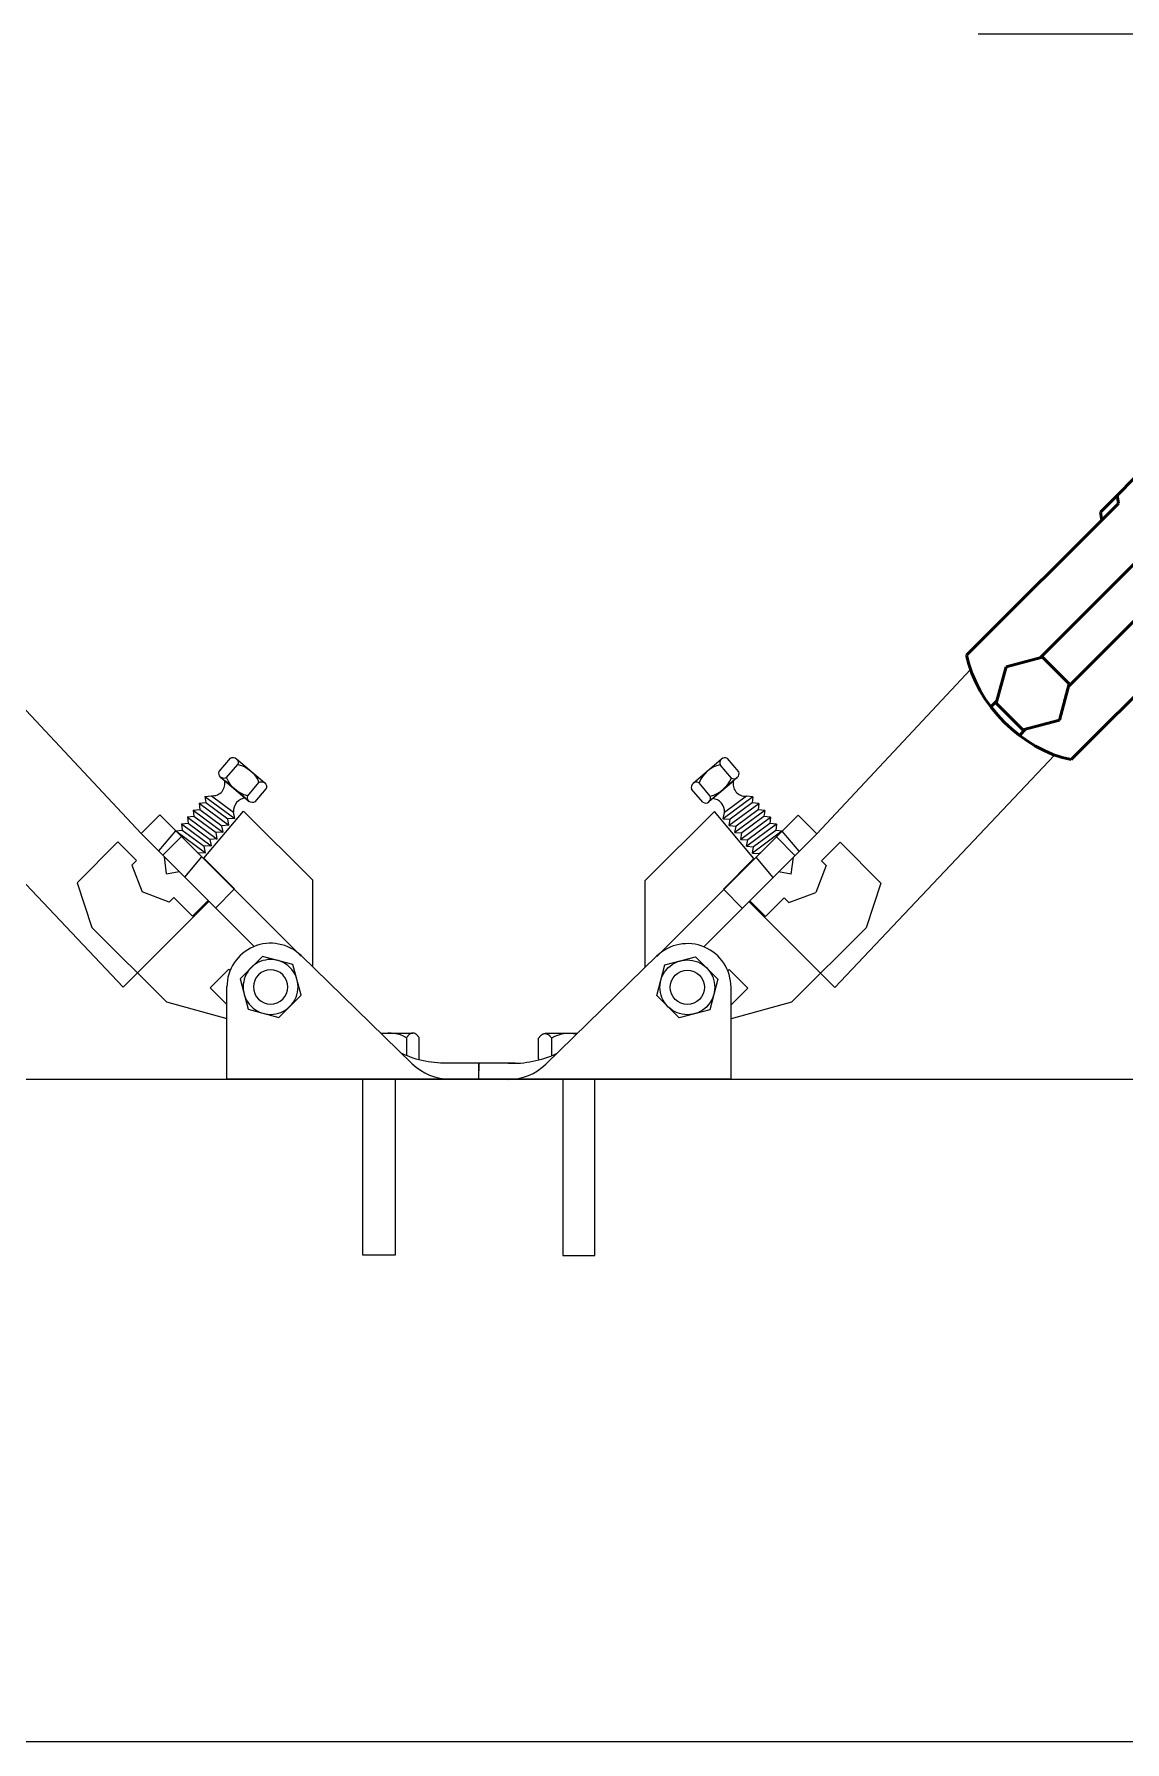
# Model space of a CAD drawing. Header units: millimetres. Extents: x 0 to 1390178, y 0 to 110113.
# Drawn here: x 385055.3 to 385219.9, y 35437.2 to 35695 of the extents above; entities that cross this region are included whole.
import ezdxf
from ezdxf.xclip import XClip

# ---------------------------------------------------------------- set-up
doc = ezdxf.new("R2010")
doc.units = ezdxf.units.MM
doc.header["$LTSCALE"] = 100
doc.header["$XCLIPFRAME"] = 0
doc.linetypes.add('X - 평면도$0$CEN', pattern=[62, 60, -1, 0, -1])
doc.linetypes.add('X - 평면도$0$CENTER', pattern=[65, 60, -2, 1, -2])
for name, color, linetype in [('X - 평면도$0$AA-WAXM-CONC', 2, 'Continuous'), ('X - 평면도$0$AA-XXXX-CNTL', 1, 'X - 평면도$0$CEN'), ('X - 평면도$0$LINE', 7, 'Continuous')]:
    doc.layers.add(name, color=color, linetype=linetype)
doc.layers.add('X - 평면도$0$DEFPOINT', color=163, linetype='Continuous', plot=False)
doc.layers.add('X - 평면도$0$vis', color=7, linetype='Continuous', lineweight=30)

# ---------------------------------------------------------------- blocks, each defined once
blk = doc.blocks.new('X - 평면도$0$소방 100Ø')
at = {"layer": 'X - 평면도$0$LINE', "color": 1, "linetype": 'X - 평면도$0$CENTER', "ltscale": 1000}
blk.add_line((8835397.167932557, -5046975.223888559), (8835183.329525411, -5046975.223888559), dxfattribs=at)
at = {"layer": 'X - 평면도$0$LINE'}
for p, q in [((8835182.162953582, -5047071.148767065), (8835158.935861325, -5047095.923872288)), ((8835398.334504332, -5047071.148767065), (8835421.56159659, -5047095.923872288)), ((8835194.855254471, -5047084.038398331), (8835161.67740365, -5047119.135798087)), ((8835385.64220344, -5047084.038398331), (8835418.820054263, -5047119.135798087)), ((8835143.211960657, -5047090.624945341), (8835146.380833296, -5047087.918472422)), ((8835437.285497257, -5047090.624945341), (8835434.116624618, -5047087.918472422)), ((8835149.307481017, -5047090.351118675), (8835144.82468689, -5047093.668211835)), ((8835148.317505809, -5047090.238623852), (8835144.99054747, -5047092.700443519)), ((8835148.317505809, -5047090.238623852), (8835144.99054747, -5047092.700443519)), ((8835148.317505809, -5047090.238623852), (8835144.99054747, -5047092.700443519)), ((8835149.308850916, -5047090.339131722), (8835148.317505809, -5047090.238623852)), ((8835149.308850916, -5047090.339131722), (8835149.201986901, -5047091.274218155)), ((8835431.188606996, -5047090.339131722), (8835432.179952106, -5047090.238623852)), ((8835431.188606996, -5047090.339131722), (8835431.295471013, -5047091.274218155)), ((8835431.189976895, -5047090.351118675), (8835435.672771024, -5047093.668211835)), ((8835432.179952106, -5047090.238623852), (8835435.506910441, -5047092.700443519)), ((8835432.179952106, -5047090.238623852), (8835435.506910441, -5047092.700443519)), ((8835432.179952106, -5047090.238623852), (8835435.506910441, -5047092.700443519)), ((8835133.046368534, -5047102.982888883), (8835143.476743907, -5047092.55251351)), ((8835156.130174328, -5047093.118185291), (8835134.772781314, -5047114.475578303)), ((8835149.458799193, -5047099.681649387), (8835143.476743907, -5047092.55251351)), ((8835144.811047632, -5047093.667331079), (8835144.99054747, -5047092.700443519)), ((8835150.19196211, -5047091.386712978), (8835145.709167982, -5047094.703806138)), ((8835149.201986901, -5047091.274218155), (8835145.875028562, -5047093.736037822)), ((8835151.076443203, -5047092.422307281), (8835146.593649074, -5047095.739400441)), ((8835150.086467993, -5047092.309812458), (8835146.759509655, -5047094.771632127)), ((8835150.193332009, -5047091.374726029), (8835149.201986901, -5047091.274218155)), ((8835150.193332009, -5047091.374726029), (8835150.086467993, -5047092.309812458)), ((8835151.077813102, -5047092.410320332), (8835150.086467993, -5047092.309812458)), ((8835151.077813102, -5047092.410320332), (8835150.970949085, -5047093.345406761)), ((8835156.130174328, -5047093.118185291), (8835158.935861325, -5047095.923872288)), ((8835424.367283586, -5047093.118185291), (8835421.56159659, -5047095.923872288)), ((8835424.367283586, -5047093.118185291), (8835445.724676598, -5047114.475578303)), ((8835429.41964481, -5047092.410320332), (8835430.410989922, -5047092.309812458)), ((8835429.41964481, -5047092.410320332), (8835429.526508829, -5047093.345406761)), ((8835429.42101471, -5047092.422307281), (8835433.903808838, -5047095.739400441)), ((8835430.304125903, -5047091.374726029), (8835431.295471013, -5047091.274218155)), ((8835430.304125903, -5047091.374726029), (8835430.410989922, -5047092.309812458)), ((8835430.305495802, -5047091.386712978), (8835434.788289933, -5047094.703806138)), ((8835430.410989922, -5047092.309812458), (8835433.737948257, -5047094.771632127)), ((8835431.03865872, -5047099.681649387), (8835437.020714005, -5047092.55251351)), ((8835431.295471013, -5047091.274218155), (8835434.62242935, -5047093.736037822)), ((8835435.68641028, -5047093.667331079), (8835435.506910441, -5047092.700443519)), ((8835447.451089378, -5047102.982888883), (8835437.020714005, -5047092.55251351)), ((8835144.811047632, -5047093.667331079), (8835145.875028562, -5047093.736037822)), ((8835145.695528725, -5047094.702925382), (8835145.875028562, -5047093.736037822)), ((8835145.695528725, -5047094.702925382), (8835146.759509655, -5047094.771632127)), ((8835146.580009816, -5047095.738519685), (8835146.759509655, -5047094.771632127)), ((8835151.960924296, -5047093.457901584), (8835147.478130167, -5047096.774994744)), ((8835150.970949085, -5047093.345406761), (8835147.643990748, -5047095.807226431)), ((8835152.845405387, -5047094.493495885), (8835148.36261126, -5047097.810589047)), ((8835151.855430178, -5047094.381001065), (8835148.52847184, -5047096.842820734)), ((8835153.689057782, -5047095.559301833), (8835149.247092353, -5047098.84618335)), ((8835152.739911271, -5047095.416595368), (8835149.412952932, -5047097.878415037)), ((8835151.962294193, -5047093.445914634), (8835150.970949085, -5047093.345406761)), ((8835151.962294193, -5047093.445914634), (8835151.855430178, -5047094.381001065)), ((8835152.846775286, -5047094.481508937), (8835151.855430178, -5047094.381001065)), ((8835152.846775286, -5047094.481508937), (8835152.739911271, -5047095.416595368)), ((8835153.731256377, -5047095.51710324), (8835152.739911271, -5047095.416595368)), ((8835156.29147757, -5047098.568256045), (8835153.731256377, -5047095.51710324)), ((8835424.205980344, -5047098.568256045), (8835426.766201535, -5047095.51710324)), ((8835426.766201535, -5047095.51710324), (8835427.757546643, -5047095.416595368)), ((8835426.80840013, -5047095.559301833), (8835431.25036556, -5047098.84618335)), ((8835427.650682626, -5047094.481508937), (8835428.642027736, -5047094.381001065)), ((8835427.650682626, -5047094.481508937), (8835427.757546643, -5047095.416595368)), ((8835427.652052525, -5047094.493495885), (8835432.134846652, -5047097.810589047)), ((8835427.757546643, -5047095.416595368), (8835431.08450498, -5047097.878415037)), ((8835428.53516372, -5047093.445914634), (8835429.526508829, -5047093.345406761)), ((8835428.53516372, -5047093.445914634), (8835428.642027736, -5047094.381001065)), ((8835428.536533616, -5047093.457901584), (8835433.019327747, -5047096.774994744)), ((8835428.642027736, -5047094.381001065), (8835431.968986072, -5047096.842820734)), ((8835429.526508829, -5047093.345406761), (8835432.853467165, -5047095.807226431)), ((8835434.801929189, -5047094.702925382), (8835433.737948257, -5047094.771632127)), ((8835433.917448096, -5047095.738519685), (8835433.737948257, -5047094.771632127)), ((8835435.68641028, -5047093.667331079), (8835434.62242935, -5047093.736037822)), ((8835434.801929189, -5047094.702925382), (8835434.62242935, -5047093.736037822)), ((8835141.869970078, -5047112.989763536), (8835158.935861325, -5047095.923872288)), ((8835146.580009816, -5047095.738519685), (8835147.643990748, -5047095.807226431)), ((8835147.464490911, -5047096.774113989), (8835147.643990748, -5047095.807226431)), ((8835147.464490911, -5047096.774113989), (8835148.52847184, -5047096.842820734)), ((8835148.348972002, -5047097.809708288), (8835148.52847184, -5047096.842820734)), ((8835148.348972002, -5047097.809708288), (8835149.412952932, -5047097.878415037)), ((8835149.233453095, -5047098.845302591), (8835149.412952932, -5047097.878415037)), ((8835152.84474924, -5047096.403610377), (8835155.65043624, -5047099.209297374)), ((8835159.64290344, -5047100.000886209), (8835162.45308673, -5047097.190702917)), ((8835162.45308673, -5047097.190702917), (8835168.63099368, -5047103.368609866)), ((8835418.044371182, -5047097.190702917), (8835411.866464233, -5047103.368609866)), ((8835420.854554472, -5047100.000886209), (8835418.044371182, -5047097.190702917)), ((8835438.627487836, -5047112.989763536), (8835421.56159659, -5047095.923872288)), ((8835427.652708672, -5047096.403610377), (8835424.847021675, -5047099.209297374)), ((8835432.14848591, -5047097.809708288), (8835431.08450498, -5047097.878415037)), ((8835431.26400482, -5047098.845302591), (8835431.08450498, -5047097.878415037)), ((8835433.032967003, -5047096.774113989), (8835431.968986072, -5047096.842820734)), ((8835432.14848591, -5047097.809708288), (8835431.968986072, -5047096.842820734)), ((8835433.917448096, -5047095.738519685), (8835432.853467165, -5047095.807226431)), ((8835433.032967003, -5047096.774113989), (8835432.853467165, -5047095.807226431)), ((8835144.836609716, -5047104.303838862), (8835149.458799193, -5047099.681649387)), ((8835149.233453095, -5047098.845302591), (8835150.297434025, -5047098.91400934)), ((8835152.342192743, -5047102.517540872), (8835149.78197155, -5047099.466388071)), ((8835150.289018271, -5047098.959341349), (8835150.297434025, -5047098.91400934)), ((8835150.439398365, -5047098.808961254), (8835150.297434025, -5047098.91400934)), ((8835155.095086727, -5047102.015825622), (8835155.403122008, -5047099.456611607)), ((8835160.34432519, -5047100.70230796), (8835158.793104012, -5047104.771453362)), ((8835160.34432519, -5047100.70230796), (8835159.64290344, -5047100.000886209)), ((8835420.153132724, -5047100.70230796), (8835420.854554472, -5047100.000886209)), ((8835420.153132724, -5047100.70230796), (8835421.7043539, -5047104.771453362)), ((8835425.402371187, -5047102.015825622), (8835425.094335906, -5047099.456611607)), ((8835428.155265171, -5047102.517540872), (8835430.715486364, -5047099.466388071)), ((8835430.058059547, -5047098.808961254), (8835430.200023888, -5047098.91400934)), ((8835431.26400482, -5047098.845302591), (8835430.200023888, -5047098.91400934)), ((8835430.208439643, -5047098.959341349), (8835430.200023888, -5047098.91400934)), ((8835435.660848197, -5047104.303838862), (8835431.03865872, -5047099.681649387)), ((8835133.046368534, -5047116.091151364), (8835133.046368534, -5047102.982888883)), ((8835155.095086727, -5047102.015825622), (8835153.185347037, -5047101.674386576)), ((8835168.63099368, -5047103.368609866), (8835166.382847046, -5047110.113049762)), ((8835411.866464233, -5047103.368609866), (8835414.114610866, -5047110.113049762)), ((8835425.402371187, -5047102.015825622), (8835427.312110877, -5047101.674386576)), ((8835447.451089378, -5047116.091151364), (8835447.451089378, -5047102.982888883)), ((8835144.836609716, -5047104.303838862), (8835144.890565235, -5047104.357794382)), ((8835147.695128161, -5047107.164605454), (8835144.889441162, -5047104.358918456)), ((8835154.022536859, -5047105.621252792), (8835151.212353567, -5047108.431436082)), ((8835154.723958608, -5047106.322674537), (8835154.022536859, -5047105.621252792)), ((8835154.723958608, -5047106.322674537), (8835158.793104012, -5047104.771453362)), ((8835425.773499306, -5047106.322674537), (8835421.7043539, -5047104.771453362)), ((8835425.773499306, -5047106.322674537), (8835426.474921053, -5047105.621252792)), ((8835426.474921053, -5047105.621252792), (8835429.285104346, -5047108.431436082)), ((8835432.802329753, -5047107.164605454), (8835435.608016752, -5047104.358918456)), ((8835435.660848197, -5047104.303838862), (8835435.606892679, -5047104.357794382)), ((8835148.693922091, -5047106.152316531), (8835161.67740365, -5047119.135798087)), ((8835148.820325552, -5047106.039408064), (8835151.212353567, -5047108.431436082)), ((8835431.803535823, -5047106.152316531), (8835418.820054263, -5047119.135798087)), ((8835431.677132362, -5047106.039408064), (8835429.285104346, -5047108.431436082)), ((8835155.142113881, -5047121.353782928), (8835166.382847046, -5047110.113049762)), ((8835425.355344031, -5047121.353782928), (8835414.114610866, -5047110.113049762)), ((8835134.80860872, -5047114.377853597), (8835118.02549191, -5047130.694855547)), ((8835445.688849194, -5047114.377853597), (8835462.471966004, -5047130.694855547)), ((8835145.725751711, -5047116.435962168), (8835145.52096021, -5047116.640753668)), ((8835148.531438706, -5047119.241649164), (8835145.725751711, -5047116.435962168)), ((8835431.966019206, -5047119.241649164), (8835434.771706203, -5047116.435962168)), ((8835434.771706203, -5047116.435962168), (8835434.976497704, -5047116.640753668)), ((8835145.99898963, -5047132.994914906), (8835145.99898963, -5047119.105636297)), ((8835148.531438706, -5047119.241649164), (8835145.99898963, -5047121.774098242)), ((8835155.142113881, -5047121.353782928), (8835145.99898963, -5047123.880474785)), ((8835425.355344031, -5047121.353782928), (8835434.498468282, -5047123.880474785)), ((8835431.966019206, -5047119.241649164), (8835434.498468282, -5047121.774098242)), ((8835434.498468282, -5047132.994914906), (8835434.498468282, -5047119.105636297)), ((8835117.028522465, -5047126.664661873), (8835117.06794927, -5047126.614937531)), ((8835117.06794927, -5047126.614937531), (8835117.109213097, -5047126.565507079)), ((8835117.109213097, -5047126.565507079), (8835117.152205715, -5047126.516679255)), ((8835117.152205715, -5047126.516679255), (8835117.196819171, -5047126.468762936)), ((8835117.196819171, -5047126.468762936), (8835117.24294537, -5047126.422067134)), ((8835117.24294537, -5047126.422067134), (8835117.290476218, -5047126.376900727)), ((8835117.290476218, -5047126.376900727), (8835117.339303903, -5047126.333572451)), ((8835117.339303903, -5047126.333572451), (8835117.389320055, -5047126.292391324)), ((8835117.389320055, -5047126.292391324), (8835117.440416856, -5047126.25366622)), ((8835117.440416856, -5047126.25366622), (8835117.492486075, -5047126.217706015)), ((8835117.492486075, -5047126.217706015), (8835117.545419758, -5047126.184819587)), ((8835117.545419758, -5047126.184819587), (8835117.599109815, -5047126.155315809)), ((8835117.599109815, -5047126.155315809), (8835117.653448287, -5047126.129503699)), ((8835117.653448287, -5047126.129503699), (8835117.708326949, -5047126.107691992)), ((8835117.708326949, -5047126.107691992), (8835117.763637843, -5047126.090189565)), ((8835117.763637843, -5047126.090189565), (8835117.819272874, -5047126.077305434)), ((8835117.819272874, -5047126.077305434), (8835117.875124095, -5047126.069348475)), ((8835117.875124095, -5047126.069348475), (8835117.931083266, -5047126.06662756)), ((8835117.931083266, -5047126.06662756), (8835117.987042576, -5047126.069348475)), ((8835122.785930816, -5047126.06662756), (8835117.931083266, -5047126.06662756)), ((8835117.987042576, -5047126.069348475), (8835118.042893795, -5047126.077305434)), ((8835118.042893795, -5047126.077305434), (8835118.098528827, -5047126.090189565)), ((8835118.098528827, -5047126.090189565), (8835118.153839719, -5047126.107691992)), ((8835118.153839719, -5047126.107691992), (8835118.208718378, -5047126.129503699)), ((8835118.208718378, -5047126.129503699), (8835118.263056854, -5047126.155315809)), ((8835118.263056854, -5047126.155315809), (8835118.31674691, -5047126.184819587)), ((8835118.31674691, -5047126.184819587), (8835118.369680593, -5047126.217706015)), ((8835118.369680593, -5047126.217706015), (8835118.421749813, -5047126.25366622)), ((8835118.421749813, -5047126.25366622), (8835118.472846614, -5047126.292391324)), ((8835118.472846614, -5047126.292391324), (8835118.522862764, -5047126.333572451)), ((8835118.522862764, -5047126.333572451), (8835118.571690312, -5047126.376900727)), ((8835118.571690312, -5047126.376900727), (8835118.619221298, -5047126.422067134)), ((8835118.619221298, -5047126.422067134), (8835118.665347496, -5047126.468762936)), ((8835118.665347496, -5047126.468762936), (8835118.70996095, -5047126.516679255)), ((8835118.70996095, -5047126.516679255), (8835118.75295357, -5047126.565507079)), ((8835118.75295357, -5047126.565507079), (8835118.794217398, -5047126.614937531)), ((8835118.794217398, -5047126.614937531), (8835118.833644202, -5047126.664661873)), ((8835457.711527098, -5047126.06662756), (8835462.566374648, -5047126.06662756)), ((8835461.703240516, -5047126.614937531), (8835461.66381371, -5047126.664661873)), ((8835461.744504344, -5047126.565507079), (8835461.703240516, -5047126.614937531)), ((8835461.787496962, -5047126.516679255), (8835461.744504344, -5047126.565507079)), ((8835461.832110416, -5047126.468762936), (8835461.787496962, -5047126.516679255)), ((8835461.878236614, -5047126.422067134), (8835461.832110416, -5047126.468762936)), ((8835461.925767602, -5047126.376900727), (8835461.878236614, -5047126.422067134)), ((8835461.974595148, -5047126.333572451), (8835461.925767602, -5047126.376900727)), ((8835462.0246113, -5047126.292391324), (8835461.974595148, -5047126.333572451)), ((8835462.0757081, -5047126.25366622), (8835462.0246113, -5047126.292391324)), ((8835462.12777732, -5047126.217706015), (8835462.0757081, -5047126.25366622)), ((8835462.180711005, -5047126.184819587), (8835462.12777732, -5047126.217706015)), ((8835462.23440106, -5047126.155315809), (8835462.180711005, -5047126.184819587)), ((8835462.288739536, -5047126.129503699), (8835462.23440106, -5047126.155315809)), ((8835462.343618194, -5047126.107691992), (8835462.288739536, -5047126.129503699)), ((8835462.398929087, -5047126.090189565), (8835462.343618194, -5047126.107691992)), ((8835462.454564119, -5047126.077305434), (8835462.398929087, -5047126.090189565)), ((8835462.510415338, -5047126.069348475), (8835462.454564119, -5047126.077305434)), ((8835462.566374648, -5047126.06662756), (8835462.510415338, -5047126.069348475)), ((8835462.622333819, -5047126.069348475), (8835462.566374648, -5047126.06662756)), ((8835462.678185038, -5047126.077305434), (8835462.622333819, -5047126.069348475)), ((8835462.73382007, -5047126.090189565), (8835462.678185038, -5047126.077305434)), ((8835462.789130965, -5047126.107691992), (8835462.73382007, -5047126.090189565)), ((8835462.844009625, -5047126.129503699), (8835462.789130965, -5047126.107691992)), ((8835462.898348097, -5047126.155315809), (8835462.844009625, -5047126.129503699)), ((8835462.952038154, -5047126.184819587), (8835462.898348097, -5047126.155315809)), ((8835463.00497184, -5047126.217706015), (8835462.952038154, -5047126.184819587)), ((8835463.057041058, -5047126.25366622), (8835463.00497184, -5047126.217706015)), ((8835463.108137857, -5047126.292391324), (8835463.057041058, -5047126.25366622)), ((8835463.158154009, -5047126.333572451), (8835463.108137857, -5047126.292391324)), ((8835463.206981694, -5047126.376900727), (8835463.158154009, -5047126.333572451)), ((8835463.254512543, -5047126.422067134), (8835463.206981694, -5047126.376900727)), ((8835463.300638743, -5047126.468762936), (8835463.254512543, -5047126.422067134)), ((8835463.345252197, -5047126.516679255), (8835463.300638743, -5047126.468762936)), ((8835463.388244815, -5047126.565507079), (8835463.345252197, -5047126.516679255)), ((8835463.429508643, -5047126.614937531), (8835463.388244815, -5047126.565507079)), ((8835463.468935447, -5047126.664661873), (8835463.429508643, -5047126.614937531)), ((8835116.955611877, -5047126.763756167), (8835116.991040638, -5047126.714370949)), ((8835116.955611877, -5047129.922161153), (8835116.955611877, -5047126.763756167)), ((8835116.991040638, -5047126.714370949), (8835117.028522465, -5047126.664661873)), ((8835118.833644202, -5047126.664661873), (8835118.871125894, -5047126.714370949)), ((8835118.871125894, -5047126.714370949), (8835118.906554652, -5047126.763756167)), ((8835118.906554652, -5047126.763756167), (8835118.906554652, -5047129.430941362)), ((8835461.62633202, -5047126.714370949), (8835461.59090326, -5047126.763756167)), ((8835461.59090326, -5047126.763756167), (8835461.59090326, -5047129.430941362)), ((8835461.66381371, -5047126.664661873), (8835461.62633202, -5047126.714370949)), ((8835463.506417276, -5047126.714370949), (8835463.468935447, -5047126.664661873)), ((8835463.541846035, -5047126.763756167), (8835463.506417276, -5047126.714370949)), ((8835463.541846035, -5047129.922161153), (8835463.541846035, -5047126.763756167)), ((8835107.945641393, -5047132.994923064), (8835107.9589876, -5047130.545578459)), ((8835113.405193824, -5047130.575207155), (8835107.9589876, -5047130.545578459)), ((8835116.991040638, -5047129.971546371), (8835116.955611877, -5047129.922161153)), ((8835117.028522465, -5047130.021255586), (8835116.991040638, -5047129.971546371)), ((8835117.049800955, -5047130.048091538), (8835117.028522465, -5047130.021255586)), ((8835463.447656957, -5047130.048091538), (8835463.468935447, -5047130.021255586)), ((8835463.468935447, -5047130.021255586), (8835463.506417276, -5047129.971546371)), ((8835463.506417276, -5047129.971546371), (8835463.541846035, -5047129.922161153)), ((8835467.092264088, -5047130.575207155), (8835472.538470313, -5047130.545578459)), ((8835472.551816521, -5047132.994923064), (8835472.538470313, -5047130.545578459)), ((8835145.99898963, -5047132.994914906), (8835107.945641393, -5047132.994923064)), ((8835120.589481419, -5047132.994920354), (8835120.589481419, -5047159.602326697)), ((8835125.460138086, -5047159.602326697), (8835125.460138086, -5047132.994920354)), ((8835434.498468282, -5047132.994914906), (8835472.551816521, -5047132.994923064)), ((8835455.037319828, -5047159.602326697), (8835455.037319828, -5047132.994920354)), ((8835459.907976493, -5047132.994920354), (8835459.907976493, -5047159.602326697)), ((8835120.589481419, -5047159.602326697), (8835125.460138086, -5047159.602326697)), ((8835459.907976493, -5047159.602326697), (8835455.037319828, -5047159.602326697))]:
    blk.add_line(p, q, dxfattribs=at)
at = {"layer": 'X - 평면도$0$LINE', "extrusion": (-1.60246890260629e-17, 1.665334536937735e-16, -1)}
for p, q in [((8835144.564553512, -5047084.648339732), (8835140.266217483, -5047088.319465516)), ((8835147.158372678, -5047086.562236851), (8835145.46098422, -5047084.574850315)), ((8835146.94555538, -5047087.436134733), (8835142.647219349, -5047091.107260516)), ((8835146.04912467, -5047087.509624152), (8835144.351736212, -5047085.522237614)), ((8835141.75078864, -5047091.180749936), (8835140.053400183, -5047089.193363396)), ((8835142.860036649, -5047090.233362636), (8835141.162648192, -5047088.245976096)), ((8835134.788258625, -5047120.342699489), (8835136.025334181, -5047115.725916835)), ((8835136.025334181, -5047115.725916835), (8835140.642163008, -5047114.488853646)), ((8835140.642163008, -5047114.488853646), (8835144.021916278, -5047117.868573124)), ((8835144.021916278, -5047117.868573124), (8835142.784840722, -5047122.48535578)), ((8835138.168011896, -5047123.722418966), (8835134.788258625, -5047120.342699489)), ((8835142.784840722, -5047122.48535578), (8835138.168011896, -5047123.722418966))]:
    blk.add_line(p, q, dxfattribs=at)
at = {"layer": 'X - 평면도$0$LINE', "extrusion": (1.602468902606302e-17, 1.665334536937735e-16, -1)}
for p, q in [((8835433.339085234, -5047086.562236851), (8835435.036473691, -5047084.574850315)), ((8835435.932904402, -5047084.648339732), (8835440.23124043, -5047088.319465516)), ((8835433.551902534, -5047087.436134733), (8835437.850238563, -5047091.107260516)), ((8835434.448333243, -5047087.509624152), (8835436.1457217, -5047085.522237614)), ((8835437.637421263, -5047090.233362636), (8835439.334809722, -5047088.245976096)), ((8835438.746669272, -5047091.180749936), (8835440.44405773, -5047089.193363396)), ((8835439.855294906, -5047114.488853646), (8835436.475541634, -5047117.868573124)), ((8835444.47212373, -5047115.725916835), (8835439.855294906, -5047114.488853646)), ((8835445.709199287, -5047120.342699489), (8835444.47212373, -5047115.725916835)), ((8835436.475541634, -5047117.868573124), (8835437.71261719, -5047122.48535578)), ((8835442.329446018, -5047123.722418966), (8835445.709199287, -5047120.342699489)), ((8835437.71261719, -5047122.48535578), (8835442.329446018, -5047123.722418966))]:
    blk.add_line(p, q, dxfattribs=at)
at = {"layer": 'X - 평면도$0$LINE'}
for centre, radius, start, end in [((8835148.130561735, -5047088.426305903), 1.821934259565084, 163.8153902380296, 275.889340304441), ((8835432.36689618, -5047088.426305903), 1.821934259565084, 264.110659695559, 16.18460976197039), ((8835143.103588665, -5047092.517638339), 1.895793045212999, 354.466555719534, 86.72293102449775), ((8835437.393869251, -5047092.517638339), 1.895793045212999, 93.27706897550222, 185.533444280466), ((8835139.405087454, -5047119.105636297), 6.593902179273642, 0, 134.1932159946128), ((8835441.092370464, -5047119.105636297), 6.593902179273642, 45.80678400538715, 180), ((8835121.508274216, -5047131.270066684), 5.203439122462313, 77.27472089578934, 120.0000000184052), ((8835458.989183702, -5047131.270066684), 5.203439122462313, 59.99999998159479, 102.7252791042106), ((8835112.962111738, -5047114.648215253), 15.93315388717203, 267.7830669175412, 294.8626390871241), ((8835467.53534618, -5047114.648215253), 15.93315388717203, 245.1373609128757, 272.2169330824589), ((8835112.371282276, -5047124.978788825), 8.040118493246323, 269.6883000049748, 314.6883001158737), ((8835468.12617564, -5047124.978788825), 8.040118493246323, 225.3116998841262, 270.3116999950252)]:
    blk.add_arc(centre, radius, start, end, dxfattribs=at)
for centre, major_axis, ratio, start_param, end_param in [((8835145.063698174, -5047085.232763045), (-0.543456573443868, -0.5434565734438674), 0.9999999999997956, 3.383739178774629, 5.883959149597939), ((8835145.299408434, -5047089.860659624), (3.140054053851812, -3.140054053851814), 0.9999999999975729, 2.571253536616585, 3.554852138167012), ((8835141.912364433, -5047085.894940624), (3.140054053851812, -3.140054053851814), 0.9999999999975729, -0.5703391169732082, 0.4132594845772184), ((8835146.446410714, -5047086.85171142), (-0.543456573443868, -0.5434565734438674), 0.9999999999997956, 0.2421465251848356, 2.742366496008146), ((8835140.76536215, -5047088.903888823), (-0.543456573443868, -0.5434565734438674), 0.9999999999997956, 3.383739178774629, 5.883959149597939), ((8835142.14807469, -5047090.522837201), (-0.543456573443868, -0.5434565734438674), 0.9999999999997956, 0.2421465251848356, 2.742366496008146)]:
    blk.add_ellipse(centre, major_axis=major_axis, ratio=ratio, start_param=start_param, end_param=end_param, dxfattribs=at)
at = {"layer": 'X - 평면도$0$LINE', "extrusion": (1.6024689026063e-17, 1.665334536937734e-16, -1)}
for centre, start_param, end_param in [((8835435.43375974, -5047085.232763045), 3.383739178774629, 5.883959149597939), ((8835434.051047198, -5047086.85171142), 0.2421465251848356, 2.742366496008146), ((8835438.349383224, -5047090.522837201), 0.2421465251848356, 2.742366496008146), ((8835439.732095763, -5047088.903888823), 3.383739178774629, 5.883959149597939)]:
    blk.add_ellipse(centre, major_axis=(0.5434565734438676, -0.5434565734438679), ratio=0.9999999999997956, start_param=start_param, end_param=end_param, dxfattribs=at)
at = {"layer": 'X - 평면도$0$LINE', "extrusion": (1.602468902606311e-17, 1.665334536937734e-16, -1)}
blk.add_ellipse((8835438.585093481, -5047085.894940624), major_axis=(-3.140054053851814, -3.140054053851812), ratio=0.9999999999975729, start_param=-0.5703391169732082, end_param=0.4132594845772184, dxfattribs=at)
at = {"layer": 'X - 평면도$0$LINE', "extrusion": (1.602468902606293e-17, 1.665334536937735e-16, -1)}
blk.add_ellipse((8835435.19804948, -5047089.860659624), major_axis=(-3.140054053851814, -3.140054053851812), ratio=0.9999999999975729, start_param=2.571253536616585, end_param=3.554852138167012, dxfattribs=at)
at = {"layer": 'X - 평면도$0$LINE'}
for major_axis, ratio in [((-2.926937556482613, -2.926937556482609), 0.9999999999999605), ((-1.82661913918371, 1.826619139183711), 0.9999999999997753)]:
    blk.add_ellipse((8835139.405087452, -5047119.105636297), major_axis=major_axis, ratio=ratio, dxfattribs=at)
at = {"layer": 'X - 평면도$0$LINE', "extrusion": (1.60246890260631e-17, 1.665334536937734e-16, -1)}
blk.add_ellipse((8835441.092370462, -5047119.105636297), major_axis=(2.926937556482609, -2.926937556482613), ratio=0.9999999999999605, dxfattribs=at)
at = {"layer": 'X - 평면도$0$LINE', "extrusion": (1.602468902606303e-17, 1.665334536937735e-16, -1)}
blk.add_ellipse((8835441.092370462, -5047119.105636297), major_axis=(1.826619139183711, 1.82661913918371), ratio=0.9999999999997753, dxfattribs=at)
at = {"layer": 'X - 평면도$0$vis', "lineweight": 50}
for p, q in [((8835244.034919623, -5047017.992226342), (8835192.662772585, -5047069.34839817)), ((8835196.940892356, -5047073.67340645), (8835248.336487293, -5047022.293794012)), ((8835201.763543723, -5047047.358899226), (8835209.428546252, -5047039.693896696)), ((8835204.504194558, -5047046.052104281), (8835181.56944995, -5047068.968561618)), ((8835204.294211224, -5047044.828231724), (8835204.504194558, -5047046.052104281)), ((8835201.973527055, -5047048.582771784), (8835201.763543723, -5047047.358899226)), ((8835197.341864746, -5047084.740976414), (8835220.276609354, -5047061.824519077)), ((8835193.017678918, -5047069.253453001), (8835187.513038361, -5047070.726064147)), ((8835193.017678918, -5047069.253453001), (8835197.045317858, -5047073.284305988)), ((8835186.13009977, -5047075.879039517), (8835185.227777665, -5047076.781081026)), ((8835190.063675689, -5047080.260381268), (8835186.036036747, -5047076.229528282)), ((8835189.529345337, -5047081.082648698), (8835190.457169432, -5047080.155113129)), ((8835190.063675689, -5047080.260381268), (8835195.568316244, -5047078.78777012))]:
    blk.add_line(p, q, dxfattribs=at)
for points in [[(8835186.036036747, -5047076.229528282), (8835187.513038361, -5047070.726064147)], [(8835195.568316244, -5047078.78777012), (8835197.045317858, -5047073.284305988)]]:
    blk.add_lwpolyline(points, dxfattribs=at)
blk.add_ellipse((8835195.345821464, -5047070.964604899), major_axis=(11.4708471241909, -11.47084712419091), ratio=0.7071067811864913, start_param=3.95434821495876, end_param=5.47042974581062, dxfattribs=at)
blk = doc.blocks.new('X - 평면도$0$A$Cfb342870')
at = {"layer": 'X - 평면도$0$AA-WAXM-CONC'}
blk.add_line((-13417.24333001603, 17090.89384420327), (-14717.24333001615, 17090.89384420303), dxfattribs=at)
at = {"layer": 'X - 평면도$0$AA-XXXX-CNTL'}
blk.add_line((-13417.24333001603, 16990.89384420327), (-14807.24333001615, 16990.89384420315), dxfattribs=at)
at = {"layer": 'X - 평면도$0$DEFPOINT'}
for p in [(-8849739.41674468, 5064223.954672334), (-8849374.810258709, 5064223.897624983)]:
    blk.add_blockref('X - 평면도$0$소방 100Ø', p, dxfattribs=at)
blk = doc.blocks.new('X - 평면도', base_point=(-475.3640304019209, -286.727544500216))
blk.add_blockref('X - 평면도$0$A$Cfb342870', (586639.2251018132, 33202.21578745765))

msp = doc.modelspace()

# ---------------------------------------------------------------- block references
ref = msp.add_blockref('X - 평면도', (-187725.2813814053, -15042.64599697619))
XClip(ref).set_block_clipping_path([(523249.9173510034, 14755.91845247598), (607249.9173510034, 74155.91845247598)])

doc.saveas('drawing.dxf')
